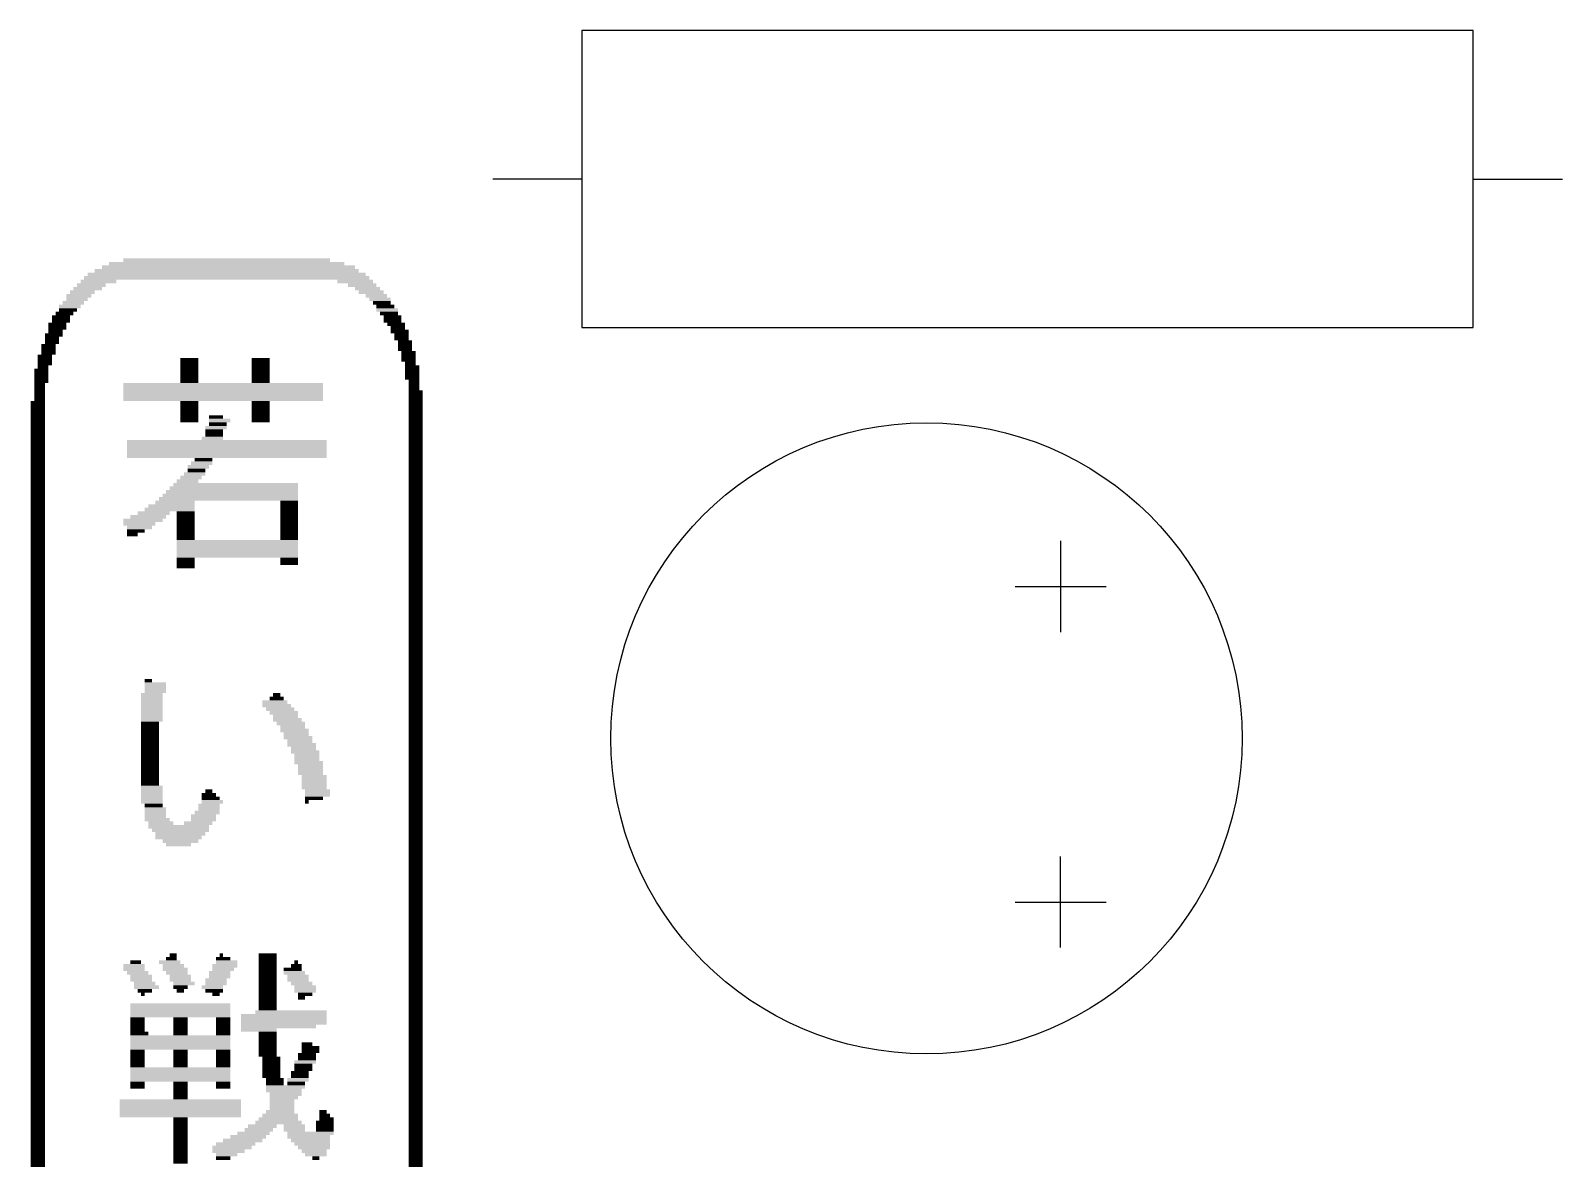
# Model space of a CAD drawing. Extents: x -12 to 58, y -5 to 95.
# Drawn here: x 6.76 to 19.86, y 48.12 to 57.82 of the extents above; entities that cross this region are included whole.
import ezdxf

# ---------------------------------------------------------------- set-up
doc = ezdxf.new("R2010")
doc.units = 0
doc.layers.add('21', color=253, linetype='CONTINUOUS')

# ---------------------------------------------------------------- blocks, each defined once
blk = doc.blocks.new('RECT')
blk.add_solid([(-0.5, -0.5), (0.5, -0.5), (-0.5, 0.5), (0.5, 0.5)])

msp = doc.modelspace()

# ---------------------------------------------------------------- linework, layer by layer
at = {"layer": '21'}
for p, q in [((19.095, 57.8219), (11.475, 57.8219)), ((11.475, 57.8219), (11.475, 55.2819)), ((19.095, 55.2819), (19.095, 57.8219)), ((11.475, 56.5519), (10.713, 56.5519)), ((19.095, 56.5519), (19.857, 56.5519)), ((11.475, 55.2819), (19.095, 55.2819)), ((15.568, 52.6783), (15.568, 53.4572)), ((15.1785, 53.0677), (15.9574, 53.0677)), ((15.5679, 49.9795), (15.5679, 50.7584)), ((15.1784, 50.3689), (15.9573, 50.3689))]:
    msp.add_line(p, q, dxfattribs=at)
msp.add_circle((14.4206, 51.7688), 2.6988, dxfattribs=at)

# ---------------------------------------------------------------- block references
at = {"layer": '21', "yscale": 0.0305}
for p, xscale in [((8.4537, 55.7981), 2.1641), ((8.4384, 55.8286), 2.0117), ((8.4384, 55.8591), 1.7678), ((7.2802, 55.6457), 0.2438), ((7.3412, 55.6762), 0.3048), ((8.4384, 55.7067), 2.4384), ((8.4384, 55.7371), 2.3774), ((8.4384, 55.7676), 2.2555), ((9.5357, 55.6762), 0.3048), ((9.5967, 55.6457), 0.2438), ((7.1735, 55.5543), 0.2134), ((7.1583, 55.5238), 0.1829), ((7.204, 55.5847), 0.2134), ((7.2497, 55.6152), 0.2438), ((9.6424, 55.6152), 0.2134), ((9.6729, 55.5847), 0.2134), ((9.7186, 55.5543), 0.1829), ((9.7491, 55.5238), 0.1829), ((7.0516, 55.4019), 0.1524), ((7.0973, 55.4628), 0.1829), ((7.0821, 55.4323), 0.1524), ((7.1278, 55.4933), 0.1829), ((9.7643, 55.4933), 0.1524), ((9.7948, 55.4628), 0.1524), ((9.8101, 55.4323), 0.1829), ((9.8253, 55.4019), 0.1524), ((6.9754, 55.2495), 0.1219), ((6.9907, 55.3104), 0.1524), ((6.9907, 55.2799), 0.1524), ((7.0211, 55.3714), 0.1524), ((7.0211, 55.3409), 0.1524), ((9.8558, 55.3714), 0.1524), ((9.8558, 55.3409), 0.1524), ((9.8863, 55.3104), 0.1524), ((9.9167, 55.2495), 0.1524), ((9.9015, 55.2799), 0.1219), ((6.9145, 55.1275), 0.1219), ((6.9449, 55.1885), 0.1219), ((6.9449, 55.158), 0.1219), ((6.9602, 55.219), 0.1524), ((9.932, 55.219), 0.1219), ((9.932, 55.1885), 0.1219), ((9.9625, 55.158), 0.1219), ((9.9625, 55.1275), 0.1219), ((6.884, 55.0361), 0.1219), ((6.884, 55.0056), 0.1219), ((6.9145, 55.0971), 0.1219), ((6.9145, 55.0666), 0.1219), ((8.1184, 55.0056), 0.1524), ((8.728, 55.0056), 0.1524), ((9.9625, 55.0971), 0.1219), ((9.9929, 55.0666), 0.1219), ((9.9929, 55.0361), 0.1219), ((9.9929, 55.0056), 0.1219), ((6.8535, 54.9142), 0.1219), ((6.8535, 54.8837), 0.1219), ((6.8535, 54.8532), 0.1219), ((6.8687, 54.9447), 0.0914), ((6.884, 54.9751), 0.1219), ((8.1184, 54.9751), 0.1524), ((8.1184, 54.9447), 0.1524), ((8.1184, 54.9142), 0.1524), ((8.1184, 54.8837), 0.1524), ((8.1184, 54.8532), 0.1524), ((8.728, 54.9751), 0.1524), ((8.728, 54.9447), 0.1524), ((8.728, 54.9142), 0.1524), ((8.728, 54.8837), 0.1524), ((8.728, 54.8532), 0.1524), ((10.0082, 54.9751), 0.0914), ((10.0234, 54.9447), 0.1219), ((10.0234, 54.9142), 0.1219), ((10.0234, 54.8837), 0.1219), ((10.0234, 54.8532), 0.1219), ((6.8535, 54.8227), 0.1219), ((6.8383, 54.7923), 0.0914), ((6.8383, 54.7618), 0.0914), ((6.8383, 54.7313), 0.0914), ((8.408, 54.7923), 1.7069), ((8.408, 54.7618), 1.7069), ((8.408, 54.7313), 1.7069), ((8.1184, 54.8227), 0.1524), ((8.728, 54.8227), 0.1524), ((10.0387, 54.8227), 0.0914), ((10.0387, 54.7923), 0.0914), ((10.0387, 54.7618), 0.0914), ((10.0539, 54.7313), 0.1219), ((6.823, 54.6399), 0.1219), ((6.823, 54.6094), 0.1219), ((6.8383, 54.7008), 0.0914), ((6.8383, 54.6703), 0.0914), ((8.408, 54.7008), 1.7069), ((8.408, 54.6703), 1.7069), ((8.1184, 54.6399), 0.1524), ((8.1184, 54.6094), 0.1524), ((8.728, 54.6399), 0.1524), ((8.728, 54.6094), 0.1524), ((10.0539, 54.7008), 0.1219), ((10.0539, 54.6703), 0.1219), ((10.0539, 54.6399), 0.1219), ((10.0539, 54.6094), 0.1219), ((6.823, 54.5789), 0.1219), ((6.823, 54.5484), 0.1219), ((6.823, 54.5179), 0.1219), ((6.823, 54.4875), 0.1219), ((8.1184, 54.5789), 0.1524), ((8.1184, 54.5484), 0.1524), ((8.1184, 54.5179), 0.1524), ((8.1184, 54.4875), 0.1524), ((8.347, 54.5179), 0.1219), ((8.3775, 54.4875), 0.1829), ((8.728, 54.5789), 0.1524), ((8.728, 54.5484), 0.1524), ((8.728, 54.5179), 0.1524), ((8.728, 54.4875), 0.1524), ((10.0539, 54.5789), 0.1219), ((10.0539, 54.5484), 0.1219), ((10.0539, 54.5179), 0.1219), ((10.0539, 54.4875), 0.1219), ((6.823, 54.457), 0.1219), ((6.823, 54.4265), 0.1219), ((6.823, 54.396), 0.1219), ((6.823, 54.3655), 0.1219), ((6.823, 54.3351), 0.1219), ((8.3165, 54.3351), 0.1829), ((8.347, 54.4265), 0.1829), ((8.3318, 54.396), 0.1524), ((8.3318, 54.3655), 0.1524), ((8.3622, 54.457), 0.1524), ((10.0539, 54.457), 0.1219), ((10.0539, 54.4265), 0.1219), ((10.0539, 54.396), 0.1219), ((10.0539, 54.3655), 0.1219), ((10.0539, 54.3351), 0.1219), ((6.823, 54.3046), 0.1219), ((6.823, 54.2741), 0.1219), ((6.823, 54.2436), 0.1219), ((6.823, 54.2131), 0.1219), ((8.4384, 54.3046), 1.7069), ((8.4384, 54.2741), 1.7069), ((8.4384, 54.2436), 1.7069), ((8.4384, 54.2131), 1.7069), ((10.0539, 54.3046), 0.1219), ((10.0539, 54.2741), 0.1219), ((10.0539, 54.2436), 0.1219), ((10.0539, 54.2131), 0.1219), ((6.823, 54.1827), 0.1219), ((6.823, 54.1522), 0.1219), ((6.823, 54.1217), 0.1219), ((6.823, 54.0912), 0.1219), ((8.4384, 54.1827), 1.7069), ((8.1946, 54.0912), 0.1829), ((8.2251, 54.1217), 0.1829), ((8.2403, 54.1522), 0.1524), ((10.0539, 54.1827), 0.1219), ((10.0539, 54.1522), 0.1219), ((10.0539, 54.1217), 0.1219), ((10.0539, 54.0912), 0.1219), ((6.823, 54.0607), 0.1219), ((6.823, 54.0303), 0.1219), ((6.823, 53.9998), 0.1219), ((6.823, 53.9693), 0.1219), ((6.823, 53.9388), 0.1219), ((8.5146, 53.9388), 1.0668), ((8.1032, 53.9693), 0.1829), ((8.1337, 53.9998), 0.1829), ((8.1641, 54.0303), 0.1829), ((8.1794, 54.0607), 0.1524), ((10.0539, 54.0607), 0.1219), ((10.0539, 54.0303), 0.1219), ((10.0539, 53.9998), 0.1219), ((10.0539, 53.9693), 0.1219), ((10.0539, 53.9388), 0.1219), ((6.823, 53.9083), 0.1219), ((6.823, 53.8779), 0.1219), ((6.823, 53.8474), 0.1219), ((6.823, 53.8169), 0.1219), ((8.4537, 53.8169), 1.1887), ((8.4689, 53.8474), 1.1582), ((8.4842, 53.8779), 1.1278), ((8.4994, 53.9083), 1.0973), ((10.0539, 53.9083), 0.1219), ((10.0539, 53.8779), 0.1219), ((10.0539, 53.8474), 0.1219), ((10.0539, 53.8169), 0.1219), ((6.823, 53.7864), 0.1219), ((6.823, 53.7559), 0.1219), ((6.823, 53.7255), 0.1219), ((6.823, 53.695), 0.1219), ((7.8136, 53.695), 0.2743), ((7.9508, 53.7255), 0.4267), ((7.966, 53.7559), 0.3962), ((7.9965, 53.7864), 0.3353), ((8.0879, 53.695), 0.1524), ((8.9718, 53.7864), 0.1524), ((8.9718, 53.7559), 0.1524), ((8.9718, 53.7255), 0.1524), ((8.9718, 53.695), 0.1524), ((10.0539, 53.7864), 0.1219), ((10.0539, 53.7559), 0.1219), ((10.0539, 53.7255), 0.1219), ((10.0539, 53.695), 0.1219), ((6.823, 53.6645), 0.1219), ((6.823, 53.634), 0.1219), ((6.823, 53.6035), 0.1219), ((6.823, 53.5731), 0.1219), ((7.7222, 53.634), 0.3353), ((7.6917, 53.6035), 0.2743), ((7.6917, 53.5731), 0.2134), ((7.7679, 53.6645), 0.3048), ((8.0879, 53.6645), 0.1524), ((8.0879, 53.634), 0.1524), ((8.0879, 53.6035), 0.1524), ((8.0879, 53.5731), 0.1524), ((8.9718, 53.6645), 0.1524), ((8.9718, 53.634), 0.1524), ((8.9718, 53.6035), 0.1524), ((8.9718, 53.5731), 0.1524), ((10.0539, 53.6645), 0.1219), ((10.0539, 53.634), 0.1219), ((10.0539, 53.6035), 0.1219), ((10.0539, 53.5731), 0.1219), ((6.823, 53.5426), 0.1219), ((6.823, 53.5121), 0.1219), ((6.823, 53.4816), 0.1219), ((6.823, 53.4511), 0.1219), ((6.823, 53.4207), 0.1219), ((7.6612, 53.5426), 0.1524), ((7.6307, 53.5121), 0.0914), ((8.0879, 53.5426), 0.1524), ((8.0879, 53.5121), 0.1524), ((8.0879, 53.4816), 0.1524), ((8.5299, 53.4511), 1.0363), ((8.5299, 53.4207), 1.0363), ((8.9718, 53.5426), 0.1524), ((8.9718, 53.5121), 0.1524), ((8.9718, 53.4816), 0.1524), ((10.0539, 53.5426), 0.1219), ((10.0539, 53.5121), 0.1219), ((10.0539, 53.4816), 0.1219), ((10.0539, 53.4511), 0.1219), ((10.0539, 53.4207), 0.1219), ((6.823, 53.3902), 0.1219), ((6.823, 53.3597), 0.1219), ((6.823, 53.3292), 0.1219), ((6.823, 53.2987), 0.1219), ((8.5299, 53.3902), 1.0363), ((8.5299, 53.3597), 1.0363), ((8.5299, 53.3292), 1.0363), ((8.0879, 53.2987), 0.1524), ((8.9718, 53.2987), 0.1524), ((10.0539, 53.3902), 0.1219), ((10.0539, 53.3597), 0.1219), ((10.0539, 53.3292), 0.1219), ((10.0539, 53.2987), 0.1219), ((6.823, 53.2683), 0.1219), ((6.823, 53.2378), 0.1219), ((6.823, 53.2073), 0.1219), ((6.823, 53.1768), 0.1219), ((8.0879, 53.2683), 0.1524), ((8.0879, 53.2378), 0.1524), ((8.9718, 53.2683), 0.1524), ((10.0539, 53.2683), 0.1219), ((10.0539, 53.2378), 0.1219), ((10.0539, 53.2073), 0.1219), ((10.0539, 53.1768), 0.1219), ((6.823, 53.1463), 0.1219), ((6.823, 53.1159), 0.1219), ((6.823, 53.0854), 0.1219), ((6.823, 53.0549), 0.1219), ((6.823, 53.0244), 0.1219), ((10.0539, 53.1463), 0.1219), ((10.0539, 53.1159), 0.1219), ((10.0539, 53.0854), 0.1219), ((10.0539, 53.0549), 0.1219), ((10.0539, 53.0244), 0.1219), ((6.823, 52.9939), 0.1219), ((6.823, 52.9635), 0.1219), ((6.823, 52.933), 0.1219), ((6.823, 52.9025), 0.1219), ((10.0539, 52.9939), 0.1219), ((10.0539, 52.9635), 0.1219), ((10.0539, 52.933), 0.1219), ((10.0539, 52.9025), 0.1219), ((6.823, 52.872), 0.1219), ((6.823, 52.8415), 0.1219), ((6.823, 52.8111), 0.1219), ((6.823, 52.7806), 0.1219), ((10.0539, 52.872), 0.1219), ((10.0539, 52.8415), 0.1219), ((10.0539, 52.8111), 0.1219), ((10.0539, 52.7806), 0.1219), ((6.823, 52.7501), 0.1219), ((6.823, 52.7196), 0.1219), ((6.823, 52.6891), 0.1219), ((6.823, 52.6587), 0.1219), ((6.823, 52.6282), 0.1219), ((10.0539, 52.7501), 0.1219), ((10.0539, 52.7196), 0.1219), ((10.0539, 52.6891), 0.1219), ((10.0539, 52.6587), 0.1219), ((10.0539, 52.6282), 0.1219), ((6.823, 52.5977), 0.1219), ((6.823, 52.5672), 0.1219), ((6.823, 52.5367), 0.1219), ((6.823, 52.5063), 0.1219), ((10.0539, 52.5977), 0.1219), ((10.0539, 52.5672), 0.1219), ((10.0539, 52.5367), 0.1219), ((10.0539, 52.5063), 0.1219), ((6.823, 52.4758), 0.1219), ((6.823, 52.4453), 0.1219), ((6.823, 52.4148), 0.1219), ((6.823, 52.3843), 0.1219), ((10.0539, 52.4758), 0.1219), ((10.0539, 52.4453), 0.1219), ((10.0539, 52.4148), 0.1219), ((10.0539, 52.3843), 0.1219), ((6.823, 52.3539), 0.1219), ((6.823, 52.3234), 0.1219), ((6.823, 52.2929), 0.1219), ((6.823, 52.2624), 0.1219), ((7.7679, 52.2624), 0.061), ((10.0539, 52.3539), 0.1219), ((10.0539, 52.3234), 0.1219), ((10.0539, 52.2929), 0.1219), ((10.0539, 52.2624), 0.1219), ((6.823, 52.2319), 0.1219), ((6.823, 52.2015), 0.1219), ((6.823, 52.171), 0.1219), ((6.823, 52.1405), 0.1219), ((6.823, 52.11), 0.1219), ((7.7984, 52.1405), 0.1829), ((7.7984, 52.11), 0.1829), ((7.8289, 52.2319), 0.1829), ((7.8289, 52.2015), 0.1829), ((7.8289, 52.171), 0.1829), ((8.8652, 52.11), 0.1219), ((8.8652, 52.1405), 0.061), ((10.0539, 52.2319), 0.1219), ((10.0539, 52.2015), 0.1219), ((10.0539, 52.171), 0.1219), ((10.0539, 52.1405), 0.1219), ((10.0539, 52.11), 0.1219), ((6.823, 52.0795), 0.1219), ((6.823, 52.0491), 0.1219), ((6.823, 52.0186), 0.1219), ((6.823, 51.9881), 0.1219), ((7.7984, 52.0795), 0.1829), ((7.7984, 52.0491), 0.1829), ((7.7984, 52.0186), 0.1829), ((7.7984, 51.9881), 0.1829), ((8.8499, 52.0795), 0.2134), ((8.8652, 52.0491), 0.2438), ((8.8956, 52.0186), 0.2438), ((8.9261, 51.9881), 0.2438), ((10.0539, 52.0795), 0.1219), ((10.0539, 52.0491), 0.1219), ((10.0539, 52.0186), 0.1219), ((10.0539, 51.9881), 0.1219), ((6.823, 51.9576), 0.1219), ((6.823, 51.9271), 0.1219), ((6.823, 51.8967), 0.1219), ((6.823, 51.8662), 0.1219), ((7.7984, 51.9576), 0.1829), ((7.7984, 51.9271), 0.1829), ((7.7831, 51.8967), 0.1524), ((7.7831, 51.8662), 0.1524), ((8.9414, 51.9576), 0.2134), ((8.9566, 51.9271), 0.2438), ((8.9871, 51.8967), 0.2438), ((9.0023, 51.8662), 0.2134), ((10.0539, 51.9576), 0.1219), ((10.0539, 51.9271), 0.1219), ((10.0539, 51.8967), 0.1219), ((10.0539, 51.8662), 0.1219), ((6.823, 51.8357), 0.1219), ((6.823, 51.8052), 0.1219), ((6.823, 51.7747), 0.1219), ((6.823, 51.7443), 0.1219), ((6.823, 51.7138), 0.1219), ((7.7831, 51.8357), 0.1524), ((7.7831, 51.8052), 0.1524), ((7.7831, 51.7747), 0.1524), ((7.7831, 51.7443), 0.1524), ((7.7831, 51.7138), 0.1524), ((9.0176, 51.8357), 0.2438), ((9.0328, 51.8052), 0.2134), ((9.048, 51.7747), 0.2438), ((9.0633, 51.7443), 0.2134), ((9.0785, 51.7138), 0.2438), ((10.0539, 51.8357), 0.1219), ((10.0539, 51.8052), 0.1219), ((10.0539, 51.7747), 0.1219), ((10.0539, 51.7443), 0.1219), ((10.0539, 51.7138), 0.1219), ((6.823, 51.6833), 0.1219), ((6.823, 51.6528), 0.1219), ((6.823, 51.6223), 0.1219), ((6.823, 51.5919), 0.1219), ((7.7831, 51.6833), 0.1524), ((7.7831, 51.6528), 0.1524), ((7.7831, 51.6223), 0.1524), ((7.7831, 51.5919), 0.1524), ((9.0938, 51.6833), 0.2134), ((9.109, 51.6528), 0.2438), ((9.1242, 51.6223), 0.2134), ((9.1242, 51.5919), 0.2134), ((10.0539, 51.6833), 0.1219), ((10.0539, 51.6528), 0.1219), ((10.0539, 51.6223), 0.1219), ((10.0539, 51.5919), 0.1219), ((6.823, 51.5614), 0.1219), ((6.823, 51.5309), 0.1219), ((6.823, 51.5004), 0.1219), ((6.823, 51.4699), 0.1219), ((7.7831, 51.5614), 0.1524), ((7.7831, 51.5309), 0.1524), ((7.7831, 51.5004), 0.1524), ((7.7831, 51.4699), 0.1524), ((9.1395, 51.5614), 0.2438), ((9.1547, 51.5309), 0.2134), ((9.1547, 51.5004), 0.2134), ((9.1547, 51.4699), 0.2134), ((10.0539, 51.5614), 0.1219), ((10.0539, 51.5309), 0.1219), ((10.0539, 51.5004), 0.1219), ((10.0539, 51.4699), 0.1219), ((6.823, 51.4395), 0.1219), ((6.823, 51.409), 0.1219), ((6.823, 51.3785), 0.1219), ((6.823, 51.348), 0.1219), ((6.823, 51.3175), 0.1219), ((7.7831, 51.4395), 0.1524), ((7.7831, 51.409), 0.1524), ((7.7831, 51.3785), 0.1524), ((7.7984, 51.348), 0.1829), ((7.7984, 51.3175), 0.1829), ((8.2861, 51.3175), 0.061), ((9.1852, 51.4395), 0.2134), ((9.1852, 51.409), 0.2134), ((9.1852, 51.3785), 0.2134), ((9.1852, 51.348), 0.2134), ((9.2157, 51.3175), 0.2134), ((10.0539, 51.4395), 0.1219), ((10.0539, 51.409), 0.1219), ((10.0539, 51.3785), 0.1219), ((10.0539, 51.348), 0.1219), ((10.0539, 51.3175), 0.1219), ((6.823, 51.2871), 0.1219), ((6.823, 51.2566), 0.1219), ((6.823, 51.2261), 0.1219), ((6.823, 51.1956), 0.1219), ((7.7984, 51.2871), 0.1829), ((7.7984, 51.2566), 0.1829), ((7.7984, 51.2261), 0.1829), ((7.8136, 51.1956), 0.1524), ((8.2861, 51.1956), 0.1829), ((8.3165, 51.2261), 0.1829), ((8.2861, 51.2871), 0.1219), ((8.3013, 51.2566), 0.1524), ((9.2157, 51.2871), 0.2134), ((9.1852, 51.2566), 0.1524), ((9.1242, 51.2261), 0.0305), ((10.0539, 51.2871), 0.1219), ((10.0539, 51.2566), 0.1219), ((10.0539, 51.2261), 0.1219), ((10.0539, 51.1956), 0.1219), ((6.823, 51.1651), 0.1219), ((6.823, 51.1347), 0.1219), ((6.823, 51.1042), 0.1219), ((6.823, 51.0737), 0.1219), ((7.8289, 51.1651), 0.1829), ((7.8289, 51.1347), 0.1829), ((7.8289, 51.1042), 0.1829), ((7.8441, 51.0737), 0.2134), ((8.2403, 51.1042), 0.2134), ((8.2403, 51.0737), 0.2134), ((8.2708, 51.1347), 0.2134), ((8.2861, 51.1651), 0.1829), ((10.0539, 51.1651), 0.1219), ((10.0539, 51.1347), 0.1219), ((10.0539, 51.1042), 0.1219), ((10.0539, 51.0737), 0.1219), ((6.823, 51.0432), 0.1219), ((6.823, 51.0127), 0.1219), ((6.823, 50.9823), 0.1219), ((6.823, 50.9518), 0.1219), ((7.8746, 51.0432), 0.2134), ((8.027, 51.0127), 0.5182), ((8.0422, 50.9823), 0.4877), ((8.0422, 50.9518), 0.4267), ((8.1946, 51.0432), 0.2438), ((10.0539, 51.0432), 0.1219), ((10.0539, 51.0127), 0.1219), ((10.0539, 50.9823), 0.1219), ((10.0539, 50.9518), 0.1219), ((6.823, 50.9213), 0.1219), ((6.823, 50.8908), 0.1219), ((6.823, 50.8603), 0.1219), ((6.823, 50.8299), 0.1219), ((6.823, 50.7994), 0.1219), ((8.027, 50.9213), 0.3962), ((8.0422, 50.8908), 0.3048), ((8.027, 50.8603), 0.2134), ((10.0539, 50.9213), 0.1219), ((10.0539, 50.8908), 0.1219), ((10.0539, 50.8603), 0.1219), ((10.0539, 50.8299), 0.1219), ((10.0539, 50.7994), 0.1219), ((6.823, 50.7689), 0.1219), ((6.823, 50.7384), 0.1219), ((6.823, 50.7079), 0.1219), ((6.823, 50.6775), 0.1219), ((10.0539, 50.7689), 0.1219), ((10.0539, 50.7384), 0.1219), ((10.0539, 50.7079), 0.1219), ((10.0539, 50.6775), 0.1219), ((6.823, 50.647), 0.1219), ((6.823, 50.6165), 0.1219), ((6.823, 50.586), 0.1219), ((6.823, 50.5555), 0.1219), ((10.0539, 50.647), 0.1219), ((10.0539, 50.6165), 0.1219), ((10.0539, 50.586), 0.1219), ((10.0539, 50.5555), 0.1219), ((6.823, 50.5251), 0.1219), ((6.823, 50.4946), 0.1219), ((6.823, 50.4641), 0.1219), ((6.823, 50.4336), 0.1219), ((6.823, 50.4031), 0.1219), ((10.0539, 50.5251), 0.1219), ((10.0539, 50.4946), 0.1219), ((10.0539, 50.4641), 0.1219), ((10.0539, 50.4336), 0.1219), ((10.0539, 50.4031), 0.1219), ((6.823, 50.3727), 0.1219), ((6.823, 50.3422), 0.1219), ((6.823, 50.3117), 0.1219), ((6.823, 50.2812), 0.1219), ((10.0539, 50.3727), 0.1219), ((10.0539, 50.3422), 0.1219), ((10.0539, 50.3117), 0.1219), ((10.0539, 50.2812), 0.1219), ((6.823, 50.2507), 0.1219), ((6.823, 50.2203), 0.1219), ((6.823, 50.1898), 0.1219), ((6.823, 50.1593), 0.1219), ((10.0539, 50.2507), 0.1219), ((10.0539, 50.2203), 0.1219), ((10.0539, 50.1898), 0.1219), ((10.0539, 50.1593), 0.1219), ((6.823, 50.1288), 0.1219), ((6.823, 50.0983), 0.1219), ((6.823, 50.0678), 0.1219), ((6.823, 50.0374), 0.1219), ((10.0539, 50.1288), 0.1219), ((10.0539, 50.0983), 0.1219), ((10.0539, 50.0678), 0.1219), ((10.0539, 50.0374), 0.1219), ((6.823, 50.0069), 0.1219), ((6.823, 49.9764), 0.1219), ((6.823, 49.9459), 0.1219), ((6.823, 49.9154), 0.1219), ((6.823, 49.885), 0.1219), ((7.966, 49.885), 0.0914), ((7.9813, 49.9154), 0.061), ((8.408, 49.885), 0.1219), ((8.3927, 49.9154), 0.0305), ((8.789, 49.9154), 0.1524), ((8.789, 49.885), 0.1524), ((10.0539, 50.0069), 0.1219), ((10.0539, 49.9764), 0.1219), ((10.0539, 49.9459), 0.1219), ((10.0539, 49.9154), 0.1219), ((10.0539, 49.885), 0.1219), ((6.823, 49.8545), 0.1219), ((6.823, 49.824), 0.1219), ((6.823, 49.7935), 0.1219), ((6.823, 49.763), 0.1219), ((7.646, 49.824), 0.1829), ((7.646, 49.7935), 0.1829), ((7.6764, 49.763), 0.1829), ((7.6612, 49.8545), 0.0914), ((7.9508, 49.8545), 0.1829), ((7.9965, 49.7935), 0.2134), ((7.9813, 49.824), 0.1829), ((8.0117, 49.763), 0.1829), ((8.3775, 49.763), 0.1829), ((8.4232, 49.824), 0.2134), ((8.408, 49.7935), 0.1829), ((8.4384, 49.8545), 0.1829), ((8.789, 49.8545), 0.1524), ((8.789, 49.824), 0.1524), ((8.789, 49.7935), 0.1524), ((8.789, 49.763), 0.1524), ((9.0023, 49.7935), 0.1524), ((9.0176, 49.763), 0.1829), ((9.0328, 49.824), 0.0914), ((9.0328, 49.8545), 0.0305), ((10.0539, 49.8545), 0.1219), ((10.0539, 49.824), 0.1219), ((10.0539, 49.7935), 0.1219), ((10.0539, 49.763), 0.1219), ((6.823, 49.7326), 0.1219), ((6.823, 49.7021), 0.1219), ((6.823, 49.6716), 0.1219), ((6.823, 49.6411), 0.1219), ((7.7069, 49.7326), 0.1829), ((7.7069, 49.7021), 0.1829), ((7.7374, 49.6716), 0.1829), ((7.7527, 49.6411), 0.2134), ((8.0422, 49.7326), 0.1829), ((8.0422, 49.7021), 0.1829), ((8.0727, 49.6716), 0.1829), ((8.0422, 49.6411), 0.1219), ((8.3165, 49.6411), 0.1829), ((8.347, 49.7021), 0.1829), ((8.347, 49.6716), 0.1829), ((8.3775, 49.7326), 0.1829), ((8.789, 49.7326), 0.1524), ((8.789, 49.7021), 0.1524), ((8.789, 49.6716), 0.1524), ((8.789, 49.6411), 0.1524), ((9.048, 49.7326), 0.1829), ((9.048, 49.7021), 0.1829), ((9.0785, 49.6716), 0.1829), ((9.109, 49.6411), 0.1829), ((10.0539, 49.7326), 0.1219), ((10.0539, 49.7021), 0.1219), ((10.0539, 49.6716), 0.1219), ((10.0539, 49.6411), 0.1219), ((6.823, 49.6106), 0.1219), ((6.823, 49.5802), 0.1219), ((6.823, 49.5497), 0.1219), ((6.823, 49.5192), 0.1219), ((6.823, 49.4887), 0.1219), ((8.0422, 49.4887), 0.8534), ((7.7374, 49.6106), 0.1219), ((7.7222, 49.5802), 0.0305), ((8.0422, 49.6106), 0.061), ((8.3318, 49.6106), 0.1524), ((8.347, 49.5802), 0.061), ((8.789, 49.6106), 0.1524), ((8.789, 49.5802), 0.1524), ((8.789, 49.5497), 0.1524), ((8.789, 49.5192), 0.1524), ((8.789, 49.4887), 0.1524), ((9.109, 49.6106), 0.1829), ((9.109, 49.5802), 0.1219), ((9.0785, 49.5497), 0.061), ((10.0539, 49.6106), 0.1219), ((10.0539, 49.5802), 0.1219), ((10.0539, 49.5497), 0.1219), ((10.0539, 49.5192), 0.1219), ((10.0539, 49.4887), 0.1219), ((6.823, 49.4582), 0.1219), ((6.823, 49.4278), 0.1219), ((6.823, 49.3973), 0.1219), ((6.823, 49.3668), 0.1219), ((8.0422, 49.4582), 0.8534), ((8.0422, 49.4278), 0.8534), ((8.0422, 49.3973), 0.8534), ((7.6764, 49.3668), 0.1219), ((8.0422, 49.3668), 0.1219), ((8.408, 49.3668), 0.1219), ((8.9261, 49.3973), 0.7315), ((8.9261, 49.3668), 0.7315), ((8.9871, 49.4278), 0.6096), ((8.789, 49.4582), 0.1524), ((10.0539, 49.4582), 0.1219), ((10.0539, 49.4278), 0.1219), ((10.0539, 49.3973), 0.1219), ((10.0539, 49.3668), 0.1219), ((6.823, 49.3363), 0.1219), ((6.823, 49.3058), 0.1219), ((6.823, 49.2754), 0.1219), ((6.823, 49.2449), 0.1219), ((7.6764, 49.3363), 0.1219), ((7.6764, 49.3058), 0.1219), ((7.6764, 49.2754), 0.1219), ((7.6917, 49.2449), 0.1524), ((8.0422, 49.3363), 0.1219), ((8.0422, 49.3058), 0.1219), ((8.0422, 49.2754), 0.1219), ((8.0422, 49.2449), 0.1219), ((8.408, 49.3363), 0.1219), ((8.408, 49.3058), 0.1219), ((8.408, 49.2754), 0.1219), ((8.408, 49.2449), 0.1219), ((8.9261, 49.3363), 0.7315), ((8.8804, 49.3058), 0.6401), ((8.7128, 49.2754), 0.3048), ((8.789, 49.2449), 0.1524), ((10.0539, 49.3363), 0.1219), ((10.0539, 49.3058), 0.1219), ((10.0539, 49.2754), 0.1219), ((10.0539, 49.2449), 0.1219), ((6.823, 49.2144), 0.1219), ((6.823, 49.1839), 0.1219), ((6.823, 49.1534), 0.1219), ((6.823, 49.123), 0.1219), ((6.823, 49.0925), 0.1219), ((8.0422, 49.2144), 0.8534), ((8.0422, 49.1839), 0.8534), ((8.0422, 49.1534), 0.8534), ((8.0422, 49.123), 0.8534), ((7.6764, 49.0925), 0.1219), ((8.0422, 49.0925), 0.1219), ((8.408, 49.0925), 0.1219), ((8.789, 49.2144), 0.1524), ((8.789, 49.1839), 0.1524), ((8.789, 49.1534), 0.1524), ((8.789, 49.123), 0.1524), ((8.789, 49.0925), 0.1524), ((9.1242, 49.1534), 0.0914), ((9.1547, 49.123), 0.1524), ((9.1547, 49.0925), 0.1524), ((10.0539, 49.2144), 0.1219), ((10.0539, 49.1839), 0.1219), ((10.0539, 49.1534), 0.1219), ((10.0539, 49.123), 0.1219), ((10.0539, 49.0925), 0.1219), ((6.823, 49.062), 0.1219), ((6.823, 49.0315), 0.1219), ((6.823, 49.001), 0.1219), ((6.823, 48.9706), 0.1219), ((7.6764, 49.062), 0.1219), ((7.6764, 49.0315), 0.1219), ((7.6764, 49.001), 0.1219), ((7.6764, 48.9706), 0.1219), ((8.0422, 49.062), 0.1219), ((8.0422, 49.0315), 0.1219), ((8.0422, 49.001), 0.1219), ((8.0422, 48.9706), 0.1219), ((8.408, 49.062), 0.1219), ((8.408, 49.0315), 0.1219), ((8.408, 49.001), 0.1219), ((8.408, 48.9706), 0.1219), ((8.789, 49.062), 0.1524), ((8.8194, 49.0315), 0.1524), ((8.8194, 49.001), 0.1524), ((8.8194, 48.9706), 0.1524), ((9.109, 49.001), 0.1829), ((9.0938, 48.9706), 0.1524), ((9.1242, 49.062), 0.1524), ((9.1242, 49.0315), 0.1524), ((10.0539, 49.062), 0.1219), ((10.0539, 49.0315), 0.1219), ((10.0539, 49.001), 0.1219), ((10.0539, 48.9706), 0.1219), ((6.823, 48.9401), 0.1219), ((6.823, 48.9096), 0.1219), ((6.823, 48.8791), 0.1219), ((6.823, 48.8486), 0.1219), ((8.0422, 48.9401), 0.8534), ((8.0422, 48.9096), 0.8534), ((8.0422, 48.8791), 0.8534), ((8.0422, 48.8486), 0.8534), ((8.8194, 48.9401), 0.1524), ((8.8194, 48.9096), 0.1524), ((8.8194, 48.8791), 0.1524), ((8.8499, 48.8486), 0.1524), ((9.048, 48.8486), 0.1829), ((9.0633, 48.9096), 0.1524), ((9.0633, 48.8791), 0.1524), ((9.0938, 48.9401), 0.1524), ((10.0539, 48.9401), 0.1219), ((10.0539, 48.9096), 0.1219), ((10.0539, 48.8791), 0.1219), ((10.0539, 48.8486), 0.1219), ((6.823, 48.8182), 0.1219), ((6.823, 48.7877), 0.1219), ((6.823, 48.7572), 0.1219), ((6.823, 48.7267), 0.1219), ((7.6764, 48.8182), 0.1219), ((7.6764, 48.7877), 0.1219), ((8.0422, 48.8182), 0.1219), ((8.0422, 48.7877), 0.1219), ((8.0422, 48.7572), 0.1219), ((8.0422, 48.7267), 0.1219), ((8.408, 48.8182), 0.1219), ((8.408, 48.7877), 0.1219), ((8.8499, 48.8182), 0.1524), ((8.9414, 48.7877), 0.3353), ((8.9261, 48.7572), 0.3048), ((8.9414, 48.7267), 0.2743), ((9.0328, 48.8182), 0.1524), ((10.0539, 48.8182), 0.1219), ((10.0539, 48.7877), 0.1219), ((10.0539, 48.7572), 0.1219), ((10.0539, 48.7267), 0.1219), ((6.823, 48.6962), 0.1219), ((6.823, 48.6658), 0.1219), ((6.823, 48.6353), 0.1219), ((6.823, 48.6048), 0.1219), ((6.823, 48.5743), 0.1219), ((8.0422, 48.6658), 1.0363), ((8.0422, 48.6353), 1.0363), ((8.0422, 48.6048), 1.0363), ((8.0422, 48.5743), 1.0363), ((8.0422, 48.6962), 0.1219), ((8.8956, 48.5743), 0.2438), ((8.9261, 48.6962), 0.2438), ((8.9109, 48.6658), 0.2134), ((8.9109, 48.6353), 0.2134), ((8.9109, 48.6048), 0.2134), ((9.2614, 48.5743), 0.061), ((10.0539, 48.6962), 0.1219), ((10.0539, 48.6658), 0.1219), ((10.0539, 48.6353), 0.1219), ((10.0539, 48.6048), 0.1219), ((10.0539, 48.5743), 0.1219), ((6.823, 48.5438), 0.1219), ((6.823, 48.5134), 0.1219), ((6.823, 48.4829), 0.1219), ((6.823, 48.4524), 0.1219), ((8.0422, 48.5438), 1.0363), ((8.0422, 48.5134), 0.1219), ((8.0422, 48.4829), 0.1219), ((8.0422, 48.4524), 0.1219), ((8.7432, 48.4524), 0.2438), ((8.8804, 48.4829), 0.3962), ((8.8804, 48.5134), 0.3353), ((8.8956, 48.5438), 0.3048), ((9.0176, 48.4524), 0.1829), ((9.2767, 48.4829), 0.1524), ((9.2767, 48.4524), 0.1524), ((9.2919, 48.5134), 0.1219), ((9.2767, 48.5438), 0.0914), ((10.0539, 48.5438), 0.1219), ((10.0539, 48.5134), 0.1219), ((10.0539, 48.4829), 0.1219), ((10.0539, 48.4524), 0.1219), ((6.823, 48.4219), 0.1219), ((6.823, 48.3914), 0.1219), ((6.823, 48.361), 0.1219), ((6.823, 48.3305), 0.1219), ((8.0422, 48.4219), 0.1219), ((8.0422, 48.3914), 0.1219), ((8.0422, 48.361), 0.1219), ((8.0422, 48.3305), 0.1219), ((8.5756, 48.3305), 0.3353), ((8.6213, 48.361), 0.3048), ((8.667, 48.3914), 0.2743), ((8.7128, 48.4219), 0.2438), ((9.0176, 48.4219), 0.1829), ((9.1547, 48.3914), 0.3962), ((9.1395, 48.361), 0.3658), ((9.1547, 48.3305), 0.3353), ((9.2767, 48.4219), 0.1524), ((10.0539, 48.4219), 0.1219), ((10.0539, 48.3914), 0.1219), ((10.0539, 48.361), 0.1219), ((10.0539, 48.3305), 0.1219), ((6.823, 48.3), 0.1219), ((6.823, 48.2695), 0.1219), ((6.823, 48.239), 0.1219), ((6.823, 48.2086), 0.1219), ((6.823, 48.1781), 0.1219), ((8.0422, 48.3), 0.1219), ((8.0422, 48.2695), 0.1219), ((8.0422, 48.239), 0.1219), ((8.0422, 48.2086), 0.1219), ((8.0422, 48.1781), 0.1219), ((8.4842, 48.2695), 0.3353), ((8.4537, 48.239), 0.2743), ((8.5146, 48.3), 0.3353), ((8.4384, 48.2086), 0.1829), ((8.408, 48.1781), 0.1219), ((9.17, 48.3), 0.3048), ((9.1852, 48.2695), 0.2743), ((9.1852, 48.239), 0.2134), ((9.2005, 48.2086), 0.1829), ((9.2005, 48.1781), 0.061), ((10.0539, 48.3), 0.1219), ((10.0539, 48.2695), 0.1219), ((10.0539, 48.239), 0.1219), ((10.0539, 48.2086), 0.1219), ((10.0539, 48.1781), 0.1219), ((6.823, 48.1476), 0.1219), ((6.823, 48.1171), 0.1219), ((8.0422, 48.1476), 0.1219), ((10.0539, 48.1476), 0.1219), ((10.0539, 48.1171), 0.1219)]:
    msp.add_blockref('RECT', p, dxfattribs=dict(at, xscale=xscale))

doc.saveas('drawing.dxf')
